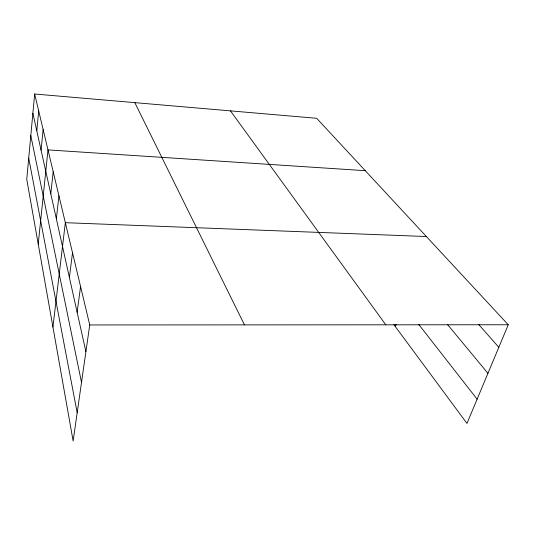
<?xml version="1.0" encoding="UTF-8"?>
<svg xmlns="http://www.w3.org/2000/svg" width="535" height="535" viewBox="0 0 535 535"><rect width="100%" height="100%" fill="white"/><g stroke="black" fill="none" stroke-linecap="round" stroke-linejoin="round"><path stroke-width="0.8" d="M34.661 94.006L26.75 179.325L73.134 440.994L89.733 324.952L34.661 94.006L316.68 118.302L508.25 324.765L466.975 423.439L393.874 324.611M36.795 130.861L38.701 110.959M41.075 150.114L43.128 129.51M38.226 244.074L47.989 149.894L365.285 170.685M50.798 193.844L53.192 171.708M56.349 218.802L58.944 195.843M52.932 327.019L65.344 222.687L426.382 236.53M69.396 277.478L72.506 252.721M77.134 312.293L80.578 286.553M395.352 326.604L396.147 324.297M89.733 324.952L508.25 324.765M478.745 324.498L498.814 347.315M447.494 324.491L487.94 373.323M418.738 324.424L477.12 399.19M230.445 110.872L385.795 324.819M134.82 102.633L244.455 324.885M32.876 113.246L85.908 351.722M30.803 135.629L81.514 382.411M28.716 158.086L77.18 412.739"/></g></svg>
